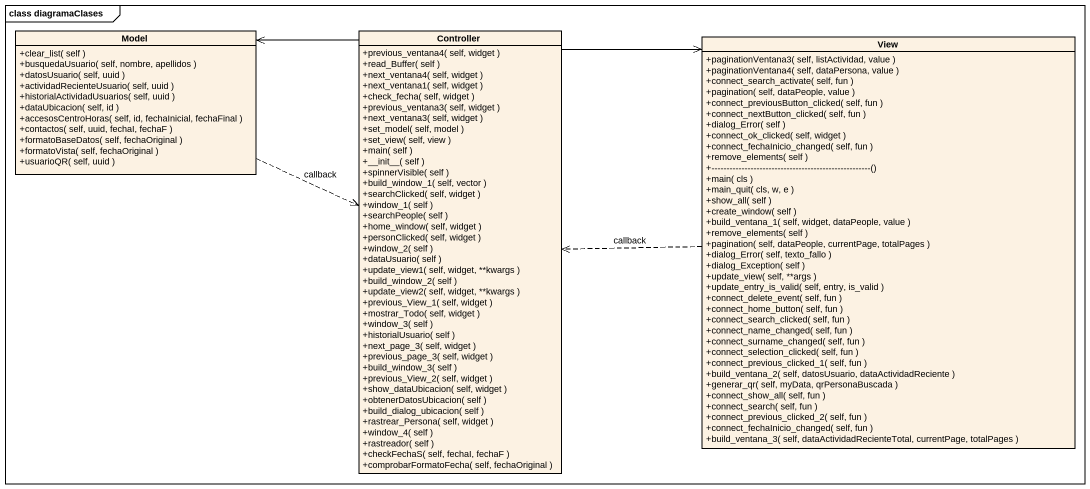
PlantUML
@startuml
mainframe class diagramaClases
hide circle
hide empty members
skinparam classAttributeIconSize 0
class Model {
  +clear_list( self )
  +busquedaUsuario( self, nombre, apellidos )
  +datosUsuario( self, uuid )
  +actividadRecienteUsuario( self, uuid )
  +historialActividadUsuarios( self, uuid )
  +dataUbicacion( self, id )
  +accesosCentroHoras( self, id, fechaInicial, fechaFinal )
  +contactos( self, uuid, fechaI, fechaF )
  +formatoBaseDatos( self, fechaOriginal )
  +formatoVista( self, fechaOriginal )
  +usuarioQR( self, uuid )
}
class Controller {
  +previous_ventana4( self, widget )
  +read_Buffer( self )
  +next_ventana4( self, widget )
  +next_ventana1( self, widget )
  +check_fecha( self, widget )
  +previous_ventana3( self, widget )
  +next_ventana3( self, widget )
  +set_model( self, model )
  +set_view( self, view )
  +main( self )
  +~__init~__( self )
  +spinnerVisible( self )
  +build_window_1( self, vector )
  +searchClicked( self, widget )
  +window_1( self )
  +searchPeople( self )
  +home_window( self, widget )
  +personClicked( self, widget )
  +window_2( self )
  +dataUsuario( self )
  +update_view1( self, widget, **kwargs )
  +build_window_2( self )
  +update_view2( self, widget, **kwargs )
  +previous_View_1( self, widget )
  +mostrar_Todo( self, widget )
  +window_3( self )
  +historialUsuario( self )
  +next_page_3( self, widget )
  +previous_page_3( self, widget )
  +build_window_3( self )
  +previous_View_2( self, widget )
  +show_dataUbicacion( self, widget )
  +obtenerDatosUbicacion( self )
  +build_dialog_ubicacion( self )
  +rastrear_Persona( self, widget )
  +window_4( self )
  +rastreador( self )
  +checkFechaS( self, fechaI, fechaF )
  +comprobarFormatoFecha( self, fechaOriginal )
}
class View {
  +paginationVentana3( self, listActividad, value )
  +paginationVentana4( self, dataPersona, value )
  +connect_search_activate( self, fun )
  +pagination( self, dataPeople, value )
  +connect_previousButton_clicked( self, fun )
  +connect_nextButton_clicked( self, fun )
  +dialog_Error( self )
  +connect_ok_clicked( self, widget )
  +connect_fechaInicio_changed( self, fun )
  +remove_elements( self )
  +~--~--~--~--~--~--~--~--~--~--~--~--~--~--~--~--~--~--~--~--~--~--~--~--~--~---()
  +main( cls )
  +main_quit( cls, w, e )
  +show_all( self )
  +create_window( self )
  +build_ventana_1( self, widget, dataPeople, value )
  +remove_elements( self )
  +pagination( self, dataPeople, currentPage, totalPages )
  +dialog_Error( self, texto_fallo )
  +dialog_Exception( self )
  +update_view( self, **args )
  +update_entry_is_valid( self, entry, is_valid )
  +connect_delete_event( self, fun )
  +connect_home_button( self, fun )
  +connect_search_clicked( self, fun )
  +connect_name_changed( self, fun )
  +connect_surname_changed( self, fun )
  +connect_selection_clicked( self, fun )
  +connect_previous_clicked_1( self, fun )
  +build_ventana_2( self, datosUsuario, dataActividadReciente )
  +generar_qr( self, myData, qrPersonaBuscada )
  +connect_show_all( self, fun )
  +connect_search( self, fun )
  +connect_previous_clicked_2( self, fun )
  +connect_fechaInicio_changed( self, fun )
  +build_ventana_3( self, dataActividadRecienteTotal, currentPage, totalPages )
}
Model .right.> Controller : callback
Controller -left-> Model
Controller -right-> View
View .left.> Controller : callback
@enduml
